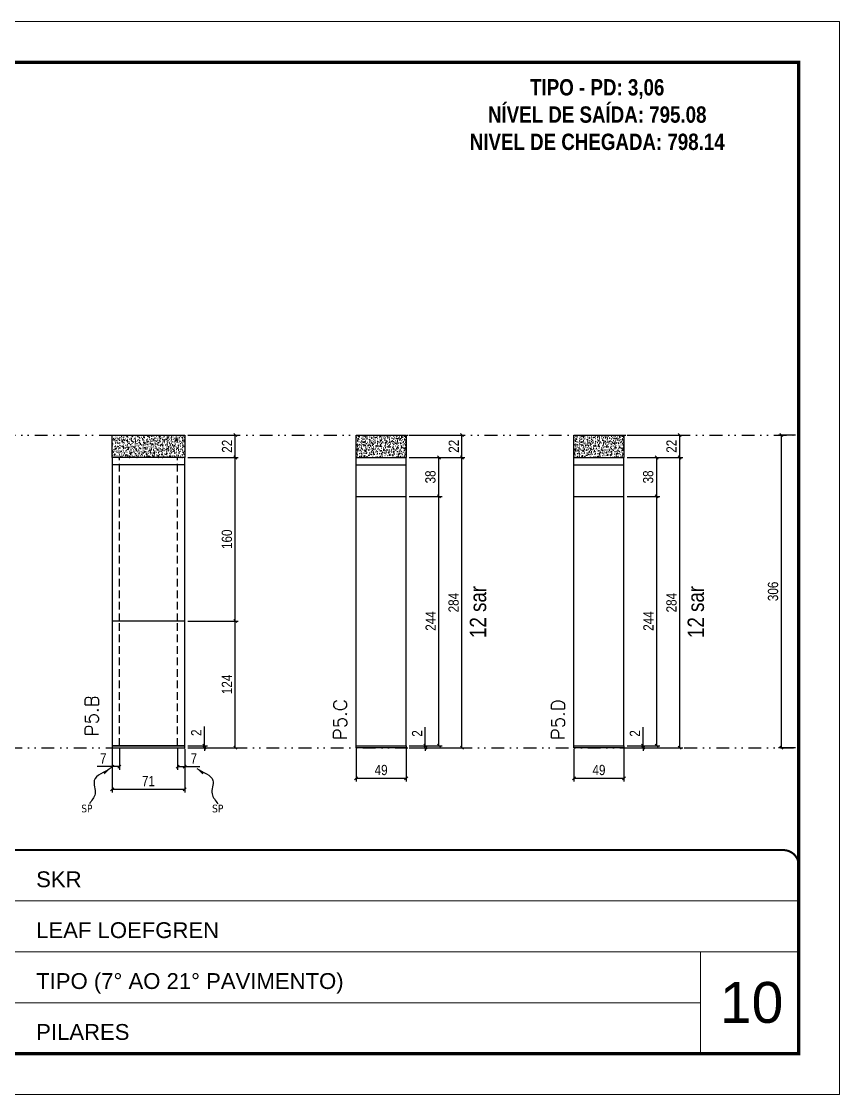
# Model space of a CAD drawing. Extents: x 14400 to 27878, y -21631 to 6985.
# Drawn here: x 16696 to 17497, y 3638 to 4688 of the extents above; entities that cross this region are included whole.
import ezdxf

# ---------------------------------------------------------------- set-up
doc = ezdxf.new("R2010")
doc.units = 0
for name, pattern in [('CONTINUO', [0]), ('DASHED', [0.75, 0.5, -0.25]), ('DIVIDE2', [0.625, 0.25, -0.125, 0, -0.125, 0, -0.125]), ('HIDDEN', [0.375, 0.25, -0.125])]:
    doc.linetypes.add(name, pattern=pattern)
for name, color, linetype, lineweight in [('CARIMBO', 255, 'Continuous', 9), ('Folhas', 255, 'Continuous', 9), ('SARRAFO DE PRESSAO', 251, 'DASHED', 9), ('Texto Seção', 7, 'Continuous', 15)]:
    doc.layers.add(name, color=color, linetype=linetype, lineweight=lineweight)
for name, color, linetype in [('COTA', 241, 'Continuous'), ('NOMENCLATURA', 7, 'Continuous'), ('Nível', 160, 'Continuous'), ('Painéis', 200, 'Continuous'), ('SARR_2.2x7', 40, 'Continuous'), ('Sarrafo de Pressão', 42, 'HIDDEN'), ('texto', 7, 'Continuous')]:
    doc.layers.add(name, color=color, linetype=linetype)
doc.styles.add('ARIAL', font='arial.ttf')
doc.styles.add('ARIAL_NARROW', font='ARIALN.TTF', dxfattribs={"height": 0.2})
doc.styles.add('COTA TECNICA', font='techl___.ttf', dxfattribs={"height": 10})
doc.styles.add('COTA TECNICA-50', font='techl___.ttf', dxfattribs={"height": 10})
doc.styles.add('REGUA-120', font='ROMANS.shx', dxfattribs={"height": 15})
doc.styles.add('ROMANC', font='techb___.ttf', dxfattribs={"height": 2.5})
doc.styles.get("Standard").update_dxf_attribs({"font": 'arial.ttf'})
doc.dimstyles.new('COTA PAINEL-50', dxfattribs={"dimtxt": 10, "dimasz": 3, "dimexe": 3, "dimexo": 3, "dimgap": 3, "dimtad": 1, "dimdec": 1, "dimzin": 12, "dimdsep": 46, "dimtxsty": 'COTA TECNICA-50', "dimblk1": 'OBLIQUE', "dimblk2": 'OBLIQUE', "dimsah": 1, "dimcen": 0.9, "dimclrd": 4, "dimclre": 4, "dimclrt": 240, "dimadec": 1, "dimazin": 3, "dimtfac": 1, "dimtdec": 1, "dimtmove": 0, "dimatfit": 3, "dimfxl": 1, "dimtolj": 1, "dimtzin": 12, "dimarcsym": 0})
doc.dimstyles.new('PAINEL', dxfattribs={"dimtxt": 10, "dimasz": 3, "dimexe": 3, "dimexo": 3, "dimgap": 3, "dimtad": 1, "dimdec": 1, "dimzin": 12, "dimdsep": 46, "dimtxsty": 'COTA TECNICA', "dimblk1": 'OBLIQUE', "dimblk2": 'OBLIQUE', "dimsah": 1, "dimcen": 0.9, "dimclrd": 4, "dimclre": 4, "dimclrt": 240, "dimadec": 1, "dimazin": 3, "dimtfac": 1, "dimtdec": 1, "dimtmove": 0, "dimatfit": 3, "dimfxl": 1, "dimtolj": 1, "dimtzin": 12, "dimarcsym": 0})
doc.dimstyles.get("Standard").update_dxf_attribs({"dimtxt": 0.18, "dimasz": 0.18, "dimexe": 0.18, "dimexo": 0.0625, "dimgap": 0.09, "dimtad": 0, "dimtih": 1, "dimtoh": 1, "dimdec": 4, "dimzin": 0, "dimdsep": 46, "dimtxsty": 'Standard', "dimcen": 0.09, "dimadec": 0, "dimazin": 0, "dimtfac": 1, "dimtdec": 4, "dimtofl": 0, "dimtmove": 0, "dimatfit": 3, "dimfxl": 1, "dimtolj": 1, "dimtzin": 0, "dimarcsym": 0})

# ---------------------------------------------------------------- blocks, each defined once
blk = doc.blocks.new('9999999999')
at = {"color": 30, "linetype": 'CONTINUO'}
for p, q in [((98564.6, 34379.6), (99584, 34379.6)), ((98564.6, 34329.8), (99488, 34329.8)), ((99584, 34329.8), (99488, 34329.8)), ((99488, 34329.8), (99488, 34230.2)), ((98564.6, 34280), (99488, 34280))]:
    blk.add_line(p, q, dxfattribs=at)
at = {"color": 30, "linetype": 'CONTINUO', "const_width": 2}
blk.add_lwpolyline([(99584, 34230.2), (99584, 34414.4, 0.414214), (99569, 34429.4), (98229, 34429.4, 0.414214), (98214, 34414.4), (98214, 34245.2, 0.414214), (98229, 34230.2), (99584, 34230.2)], format="xyb", dxfattribs=at)
at = {"layer": 'Folhas'}
blk.add_lwpolyline([(98139, 34190.2), (99624, 34190.2), (99624, 35240.2), (98139, 35240.2)], close=True, dxfattribs=at)
at = {"layer": 'Folhas', "color": 30, "const_width": 3}
blk.add_lwpolyline([(98214, 34230.2), (99584, 34230.2), (99584, 35200.2), (98214, 35200.2)], close=True, dxfattribs=at)
at = {"color": 7, "linetype": 'Continuous', "ltscale": 5, "style": 'ARIAL'}
for s, height, p in [('SKR', 15.48, (98837.7, 34393.1)), ('LEAF LOEFGREN', 15.483, (98837.7, 34343.3)), ('TIPO (7° AO 21° PAVIMENTO)', 15.483, (98837.7, 34293.5)), ('PILARES', 15.48, (98837.7, 34243.7))]:
    blk.add_text(s, height=height, dxfattribs=at).set_placement(p)
blk = doc.blocks.new('_Oblique')
at = {"color": 0, "linetype": 'ByBlock', "lineweight": -2}
blk.add_line((-0.5, -0.5), (0.5, 0.5), dxfattribs=at)
blk = doc.blocks.new('*D1008')
at = {"layer": 'COTA', "color": 4, "lineweight": -2, "transparency": 16777216}
for p, q in [((17454, 4282.9), (17437.1, 4282.9)), ((17440.1, 3976.9), (17440.1, 4282.9)), ((17454, 3976.9), (17437.1, 3976.9))]:
    blk.add_line(p, q, dxfattribs=at)
at = {"layer": 'Defpoints', "color": 0, "transparency": 16777216}
for p in [(17440.1, 4282.9), (17457, 4282.9), (17457, 3976.9)]:
    blk.add_point(p, dxfattribs=at)
at = {"layer": 'COTA', "color": 4, "lineweight": -2, "transparency": 16777216, "xscale": 3, "yscale": 3, "zscale": 3}
for p, rotation in [((17440.1, 4282.9), 90), ((17440.1, 3976.9), 270)]:
    blk.add_blockref('_Oblique', p, dxfattribs=dict(at, rotation=rotation))
at = {"layer": 'COTA', "color": 240, "transparency": 16777216, "insert": (17431.9, 4129.9), "char_height": 10, "attachment_point": 5, "rotation": 90, "style": 'COTA TECNICA'}
blk.add_mtext('\\A1;306', dxfattribs=at)
blk = doc.blocks.new('*D983')
at = {"layer": 'COTA', "color": 4, "lineweight": -2, "transparency": 16777216}
for p, q in [((16785.1, 3975.9), (16785.1, 3933.2)), ((16856.1, 3975.9), (16856.1, 3933.2)), ((16856.1, 3936.2), (16785.1, 3936.2))]:
    blk.add_line(p, q, dxfattribs=at)
at = {"layer": 'Defpoints', "color": 0, "transparency": 16777216}
for p in [(16785.1, 3978.9), (16856.1, 3978.9), (16785.1, 3936.2)]:
    blk.add_point(p, dxfattribs=at)
at = {"layer": 'COTA', "color": 4, "lineweight": -2, "transparency": 16777216, "xscale": 3, "yscale": 3, "zscale": 3, "rotation": 180}
blk.add_blockref('_Oblique', (16785.1, 3936.2), dxfattribs=at)
at = {"layer": 'COTA', "color": 4, "lineweight": -2, "transparency": 16777216, "xscale": 3, "yscale": 3, "zscale": 3}
blk.add_blockref('_Oblique', (16856.1, 3936.2), dxfattribs=at)
at = {"layer": 'COTA', "color": 240, "transparency": 16777216, "insert": (16820.6, 3944.3), "char_height": 10, "attachment_point": 5, "style": 'COTA TECNICA'}
blk.add_mtext('\\A1;71', dxfattribs=at)
blk = doc.blocks.new('*D984')
at = {"layer": 'COTA', "color": 4, "lineweight": -2, "transparency": 16777216}
for p, q in [((16849.1, 3975.9), (16849.1, 3955.4)), ((16856.1, 3973.9), (16856.1, 3955.4)), ((16849.1, 3958.4), (16856.1, 3958.4)), ((16856.1, 3958.4), (16870.8, 3958.4))]:
    blk.add_line(p, q, dxfattribs=at)
at = {"layer": 'Defpoints', "color": 0, "transparency": 16777216}
for p in [(16849.1, 3978.9), (16856.1, 3976.9), (16856.1, 3958.4)]:
    blk.add_point(p, dxfattribs=at)
at = {"layer": 'COTA', "color": 4, "lineweight": -2, "transparency": 16777216, "xscale": 3, "yscale": 3, "zscale": 3, "rotation": 180}
blk.add_blockref('_Oblique', (16849.1, 3958.4), dxfattribs=at)
at = {"layer": 'COTA', "color": 4, "lineweight": -2, "transparency": 16777216, "xscale": 3, "yscale": 3, "zscale": 3}
blk.add_blockref('_Oblique', (16856.1, 3958.4), dxfattribs=at)
at = {"layer": 'COTA', "color": 240, "transparency": 16777216, "insert": (16865, 3966.4), "char_height": 10, "attachment_point": 5, "style": 'COTA TECNICA-50'}
blk.add_mtext('\\A1;7', dxfattribs=at)
blk = doc.blocks.new('*D985')
at = {"layer": 'COTA', "color": 4, "lineweight": -2, "transparency": 16777216}
for p, q in [((16785.1, 3973.9), (16785.1, 3955.4)), ((16792.1, 3975.9), (16792.1, 3955.4)), ((16785.1, 3958.4), (16770.4, 3958.4)), ((16792.1, 3958.4), (16785.1, 3958.4))]:
    blk.add_line(p, q, dxfattribs=at)
at = {"layer": 'Defpoints', "color": 0, "transparency": 16777216}
for p in [(16785.1, 3976.9), (16792.1, 3978.9), (16785.1, 3958.4)]:
    blk.add_point(p, dxfattribs=at)
at = {"layer": 'COTA', "color": 4, "lineweight": -2, "transparency": 16777216, "xscale": 3, "yscale": 3, "zscale": 3, "rotation": 180}
blk.add_blockref('_Oblique', (16785.1, 3958.4), dxfattribs=at)
at = {"layer": 'COTA', "color": 4, "lineweight": -2, "transparency": 16777216, "xscale": 3, "yscale": 3, "zscale": 3}
blk.add_blockref('_Oblique', (16792.1, 3958.4), dxfattribs=at)
at = {"layer": 'COTA', "color": 240, "transparency": 16777216, "insert": (16776.3, 3966.4), "char_height": 10, "attachment_point": 5, "style": 'COTA TECNICA-50'}
blk.add_mtext('\\A1;7', dxfattribs=at)
blk = doc.blocks.new('*D1003')
at = {"layer": 'COTA', "color": 4, "linetype": 'ByBlock', "lineweight": -2, "transparency": 16777216}
for p, q in [((16859.1, 4100.9), (16908.5, 4100.9)), ((16905.5, 3976.9), (16905.5, 4100.9)), ((16859.1, 3976.9), (16908.5, 3976.9))]:
    blk.add_line(p, q, dxfattribs=at)
at = {"layer": 'Defpoints', "color": 0, "linetype": 'ByBlock', "transparency": 16777216}
for p in [(16856.1, 4100.9), (16905.5, 4100.9), (16856.1, 3976.9)]:
    blk.add_point(p, dxfattribs=at)
at = {"layer": 'COTA', "color": 4, "linetype": 'ByBlock', "lineweight": -2, "transparency": 16777216, "xscale": 3, "yscale": 3, "zscale": 3}
for p, rotation in [((16905.5, 4100.9), 90), ((16905.5, 3976.9), 270)]:
    blk.add_blockref('_Oblique', p, dxfattribs=dict(at, rotation=rotation))
at = {"layer": 'COTA', "color": 240, "linetype": 'ByBlock', "transparency": 16777216, "insert": (16897.4, 4038.9), "char_height": 10, "attachment_point": 5, "rotation": 90, "style": 'COTA TECNICA'}
blk.add_mtext('\\A1;124', dxfattribs=at)
blk = doc.blocks.new('*D986')
at = {"layer": 'COTA', "color": 4, "lineweight": -2, "transparency": 16777216}
for p, q in [((16875.4, 3978.9), (16875.4, 3997.7)), ((16859.1, 3978.9), (16878.4, 3978.9)), ((16859.1, 3976.9), (16878.4, 3976.9)), ((16875.4, 3976.9), (16875.4, 3978.9)), ((16875.4, 3976.9), (16875.4, 3973.9))]:
    blk.add_line(p, q, dxfattribs=at)
at = {"layer": 'Defpoints', "color": 0, "transparency": 16777216}
for p in [(16856.1, 3978.9), (16856.1, 3976.9), (16875.4, 3976.9)]:
    blk.add_point(p, dxfattribs=at)
at = {"layer": 'COTA', "color": 4, "lineweight": -2, "transparency": 16777216, "xscale": 3, "yscale": 3, "zscale": 3}
for p, rotation in [((16875.4, 3978.9), 270), ((16875.4, 3976.9), 90)]:
    blk.add_blockref('_Oblique', p, dxfattribs=dict(at, rotation=rotation))
at = {"layer": 'COTA', "color": 240, "transparency": 16777216, "insert": (16867.4, 3991.6), "char_height": 10, "attachment_point": 5, "rotation": 90, "style": 'COTA TECNICA-50'}
blk.add_mtext('\\A1;2', dxfattribs=at)
blk = doc.blocks.new('*D1004')
at = {"layer": 'COTA', "color": 4, "linetype": 'ByBlock', "lineweight": -2, "transparency": 16777216}
for p, q in [((16859.1, 4100.9), (16908.5, 4100.9)), ((16905.5, 3976.9), (16905.5, 4100.9)), ((16859.1, 3976.9), (16908.5, 3976.9))]:
    blk.add_line(p, q, dxfattribs=at)
at = {"layer": 'Defpoints', "color": 0, "linetype": 'ByBlock', "transparency": 16777216}
for p in [(16856.1, 4100.9), (16905.5, 4100.9), (16856.1, 3976.9)]:
    blk.add_point(p, dxfattribs=at)
at = {"layer": 'COTA', "color": 4, "linetype": 'ByBlock', "lineweight": -2, "transparency": 16777216, "xscale": 3, "yscale": 3, "zscale": 3}
for p, rotation in [((16905.5, 4100.9), 90), ((16905.5, 3976.9), 270)]:
    blk.add_blockref('_Oblique', p, dxfattribs=dict(at, rotation=rotation))
at = {"layer": 'COTA', "color": 240, "linetype": 'ByBlock', "transparency": 16777216, "insert": (16897.4, 4038.9), "char_height": 10, "attachment_point": 5, "rotation": 90, "style": 'COTA TECNICA'}
blk.add_mtext('\\A1;124', dxfattribs=at)
blk = doc.blocks.new('*D1005')
at = {"layer": 'COTA', "color": 4, "lineweight": -2, "transparency": 16777216}
for p, q in [((16859.1, 4282.9), (16908.5, 4282.9)), ((16905.5, 4260.9), (16905.5, 4282.9)), ((16859.1, 4260.9), (16908.5, 4260.9))]:
    blk.add_line(p, q, dxfattribs=at)
at = {"layer": 'Defpoints', "color": 0, "transparency": 16777216}
for p in [(16856.1, 4282.9), (16905.5, 4282.9), (16856.1, 4260.9)]:
    blk.add_point(p, dxfattribs=at)
at = {"layer": 'COTA', "color": 4, "lineweight": -2, "transparency": 16777216, "xscale": 3, "yscale": 3, "zscale": 3}
for p, rotation in [((16905.5, 4282.9), 90), ((16905.5, 4260.9), 270)]:
    blk.add_blockref('_Oblique', p, dxfattribs=dict(at, rotation=rotation))
at = {"layer": 'COTA', "color": 240, "transparency": 16777216, "insert": (16897.5, 4271.9), "char_height": 10, "attachment_point": 5, "rotation": 90, "style": 'COTA TECNICA'}
blk.add_mtext('\\A1;22', dxfattribs=at)
blk = doc.blocks.new('*D1006')
at = {"layer": 'COTA', "color": 4, "lineweight": -2, "transparency": 16777216}
for p, q in [((16859.1, 4260.9), (16908.5, 4260.9)), ((16905.5, 4100.9), (16905.5, 4260.9)), ((16859.1, 4100.9), (16908.5, 4100.9))]:
    blk.add_line(p, q, dxfattribs=at)
at = {"layer": 'Defpoints', "color": 0, "transparency": 16777216}
for p in [(16856.1, 4260.9), (16905.5, 4260.9), (16856.1, 4100.9)]:
    blk.add_point(p, dxfattribs=at)
at = {"layer": 'COTA', "color": 4, "lineweight": -2, "transparency": 16777216, "xscale": 3, "yscale": 3, "zscale": 3}
for p, rotation in [((16905.5, 4260.9), 90), ((16905.5, 4100.9), 270)]:
    blk.add_blockref('_Oblique', p, dxfattribs=dict(at, rotation=rotation))
at = {"layer": 'COTA', "color": 240, "transparency": 16777216, "insert": (16897.4, 4180.9), "char_height": 10, "attachment_point": 5, "rotation": 90, "style": 'COTA TECNICA'}
blk.add_mtext('\\A1;160', dxfattribs=at)
blk = doc.blocks.new('*D987')
at = {"layer": 'COTA', "color": 4, "lineweight": -2, "transparency": 16777216}
for p, q in [((17023.8, 3975.9), (17023.8, 3944)), ((17072.8, 3975.9), (17072.8, 3944)), ((17023.8, 3947), (17072.8, 3947))]:
    blk.add_line(p, q, dxfattribs=at)
at = {"layer": 'Defpoints', "color": 0, "transparency": 16777216}
for p in [(17023.8, 3978.9), (17072.8, 3978.9), (17072.8, 3947)]:
    blk.add_point(p, dxfattribs=at)
at = {"layer": 'COTA', "color": 4, "lineweight": -2, "transparency": 16777216, "xscale": 3, "yscale": 3, "zscale": 3, "rotation": 180}
blk.add_blockref('_Oblique', (17023.8, 3947), dxfattribs=at)
at = {"layer": 'COTA', "color": 4, "lineweight": -2, "transparency": 16777216, "xscale": 3, "yscale": 3, "zscale": 3}
blk.add_blockref('_Oblique', (17072.8, 3947), dxfattribs=at)
at = {"layer": 'COTA', "color": 240, "transparency": 16777216, "insert": (17048.3, 3955.1), "char_height": 10, "attachment_point": 5, "style": 'COTA TECNICA'}
blk.add_mtext('\\A1;49', dxfattribs=at)
blk = doc.blocks.new('*D988')
at = {"layer": 'COTA', "color": 4, "lineweight": -2, "transparency": 16777216}
for p, q in [((17091.5, 3978.9), (17091.5, 3997)), ((17075.8, 3978.9), (17094.5, 3978.9)), ((17075.8, 3976.9), (17094.5, 3976.9)), ((17091.5, 3976.9), (17091.5, 3978.9)), ((17091.5, 3976.9), (17091.5, 3973.9))]:
    blk.add_line(p, q, dxfattribs=at)
at = {"layer": 'Defpoints', "color": 0, "transparency": 16777216}
for p in [(17072.8, 3978.9), (17072.8, 3976.9), (17091.5, 3978.9)]:
    blk.add_point(p, dxfattribs=at)
at = {"layer": 'COTA', "color": 4, "lineweight": -2, "transparency": 16777216, "xscale": 3, "yscale": 3, "zscale": 3}
for p, rotation in [((17091.5, 3978.9), 270), ((17091.5, 3976.9), 90)]:
    blk.add_blockref('_Oblique', p, dxfattribs=dict(at, rotation=rotation))
at = {"layer": 'COTA', "color": 240, "transparency": 16777216, "insert": (17083.5, 3990.9), "char_height": 10, "attachment_point": 5, "rotation": 90, "style": 'COTA TECNICA-50'}
blk.add_mtext('\\A1;2', dxfattribs=at)
blk = doc.blocks.new('*D989')
at = {"layer": 'COTA', "color": 4, "lineweight": -2, "transparency": 16777216}
for p, q in [((17075.8, 4260.9), (17130.4, 4260.9)), ((17127.4, 3976.9), (17127.4, 4260.9)), ((17075.8, 3976.9), (17130.4, 3976.9))]:
    blk.add_line(p, q, dxfattribs=at)
at = {"layer": 'Defpoints', "color": 0, "transparency": 16777216}
for p in [(17072.8, 4260.9), (17127.4, 4260.9), (17072.8, 3976.9)]:
    blk.add_point(p, dxfattribs=at)
at = {"layer": 'COTA', "color": 4, "lineweight": -2, "transparency": 16777216, "xscale": 3, "yscale": 3, "zscale": 3}
for p, rotation in [((17127.4, 4260.9), 90), ((17127.4, 3976.9), 270)]:
    blk.add_blockref('_Oblique', p, dxfattribs=dict(at, rotation=rotation))
at = {"layer": 'COTA', "color": 240, "transparency": 16777216, "insert": (17119.3, 4118.9), "char_height": 10, "attachment_point": 5, "rotation": 90, "style": 'COTA TECNICA'}
blk.add_mtext('\\A1;284', dxfattribs=at)
blk = doc.blocks.new('*D1007')
at = {"layer": 'COTA', "color": 4, "lineweight": -2, "transparency": 16777216}
for p, q in [((17075.8, 4222.9), (17107.9, 4222.9)), ((17104.9, 3978.9), (17104.9, 4222.9)), ((17075.8, 3978.9), (17107.9, 3978.9))]:
    blk.add_line(p, q, dxfattribs=at)
at = {"layer": 'Defpoints', "color": 0, "transparency": 16777216}
for p in [(17072.8, 4222.9), (17104.9, 4222.9), (17072.8, 3978.9)]:
    blk.add_point(p, dxfattribs=at)
at = {"layer": 'COTA', "color": 4, "lineweight": -2, "transparency": 16777216, "xscale": 3, "yscale": 3, "zscale": 3}
for p, rotation in [((17104.9, 4222.9), 90), ((17104.9, 3978.9), 270)]:
    blk.add_blockref('_Oblique', p, dxfattribs=dict(at, rotation=rotation))
at = {"layer": 'COTA', "color": 240, "transparency": 16777216, "insert": (17096.8, 4100.9), "char_height": 10, "attachment_point": 5, "rotation": 90, "style": 'COTA TECNICA'}
blk.add_mtext('\\A1;244', dxfattribs=at)
blk = doc.blocks.new('*D1010')
at = {"layer": 'COTA', "color": 4, "lineweight": -2, "transparency": 16777216}
for p, q in [((17075.8, 4282.9), (17130.4, 4282.9)), ((17127.4, 4260.9), (17127.4, 4282.9)), ((17075.8, 4260.9), (17130.4, 4260.9))]:
    blk.add_line(p, q, dxfattribs=at)
at = {"layer": 'Defpoints', "color": 0, "transparency": 16777216}
for p in [(17072.8, 4282.9), (17127.4, 4282.9), (17072.8, 4260.9)]:
    blk.add_point(p, dxfattribs=at)
at = {"layer": 'COTA', "color": 4, "lineweight": -2, "transparency": 16777216, "xscale": 3, "yscale": 3, "zscale": 3}
for p, rotation in [((17127.4, 4282.9), 90), ((17127.4, 4260.9), 270)]:
    blk.add_blockref('_Oblique', p, dxfattribs=dict(at, rotation=rotation))
at = {"layer": 'COTA', "color": 240, "transparency": 16777216, "insert": (17119.4, 4271.9), "char_height": 10, "attachment_point": 5, "rotation": 90, "style": 'COTA TECNICA'}
blk.add_mtext('\\A1;22', dxfattribs=at)
blk = doc.blocks.new('*D2344')
at = {"layer": 'COTA', "color": 4, "lineweight": -2, "transparency": 16777216}
for p, q in [((17075.8, 4260.9), (17107.9, 4260.9)), ((17104.9, 4222.9), (17104.9, 4260.9)), ((17075.8, 4222.9), (17107.9, 4222.9))]:
    blk.add_line(p, q, dxfattribs=at)
at = {"layer": 'Defpoints', "color": 0, "transparency": 16777216}
for p in [(17072.8, 4260.9), (17104.9, 4260.9), (17072.8, 4222.9)]:
    blk.add_point(p, dxfattribs=at)
at = {"layer": 'COTA', "color": 4, "lineweight": -2, "transparency": 16777216, "xscale": 3, "yscale": 3, "zscale": 3}
for p, rotation in [((17104.9, 4260.9), 90), ((17104.9, 4222.9), 270)]:
    blk.add_blockref('_Oblique', p, dxfattribs=dict(at, rotation=rotation))
at = {"layer": 'COTA', "color": 240, "transparency": 16777216, "insert": (17096.6, 4241.9), "char_height": 10, "attachment_point": 5, "rotation": 90, "style": 'COTA TECNICA'}
blk.add_mtext('\\A1;38', dxfattribs=at)
blk = doc.blocks.new('*D2345')
at = {"layer": 'COTA', "color": 4, "lineweight": -2, "transparency": 16777216}
for p, q in [((17237, 3975.9), (17237, 3944)), ((17286, 3975.9), (17286, 3944)), ((17237, 3947), (17286, 3947))]:
    blk.add_line(p, q, dxfattribs=at)
at = {"layer": 'Defpoints', "color": 0, "transparency": 16777216}
for p in [(17237, 3978.9), (17286, 3978.9), (17286, 3947)]:
    blk.add_point(p, dxfattribs=at)
at = {"layer": 'COTA', "color": 4, "lineweight": -2, "transparency": 16777216, "xscale": 3, "yscale": 3, "zscale": 3, "rotation": 180}
blk.add_blockref('_Oblique', (17237, 3947), dxfattribs=at)
at = {"layer": 'COTA', "color": 4, "lineweight": -2, "transparency": 16777216, "xscale": 3, "yscale": 3, "zscale": 3}
blk.add_blockref('_Oblique', (17286, 3947), dxfattribs=at)
at = {"layer": 'COTA', "color": 240, "transparency": 16777216, "insert": (17261.5, 3955.1), "char_height": 10, "attachment_point": 5, "style": 'COTA TECNICA'}
blk.add_mtext('\\A1;49', dxfattribs=at)
blk = doc.blocks.new('*D2346')
at = {"layer": 'COTA', "color": 4, "lineweight": -2, "transparency": 16777216}
for p, q in [((17304.7, 3978.9), (17304.7, 3997)), ((17289, 3978.9), (17307.7, 3978.9)), ((17289, 3976.9), (17307.7, 3976.9)), ((17304.7, 3976.9), (17304.7, 3978.9)), ((17304.7, 3976.9), (17304.7, 3973.9))]:
    blk.add_line(p, q, dxfattribs=at)
at = {"layer": 'Defpoints', "color": 0, "transparency": 16777216}
for p in [(17286, 3978.9), (17286, 3976.9), (17304.7, 3978.9)]:
    blk.add_point(p, dxfattribs=at)
at = {"layer": 'COTA', "color": 4, "lineweight": -2, "transparency": 16777216, "xscale": 3, "yscale": 3, "zscale": 3}
for p, rotation in [((17304.7, 3978.9), 270), ((17304.7, 3976.9), 90)]:
    blk.add_blockref('_Oblique', p, dxfattribs=dict(at, rotation=rotation))
at = {"layer": 'COTA', "color": 240, "transparency": 16777216, "insert": (17296.7, 3990.9), "char_height": 10, "attachment_point": 5, "rotation": 90, "style": 'COTA TECNICA-50'}
blk.add_mtext('\\A1;2', dxfattribs=at)
blk = doc.blocks.new('*D2347')
at = {"layer": 'COTA', "color": 4, "lineweight": -2, "transparency": 16777216}
for p, q in [((17289, 4260.9), (17343.5, 4260.9)), ((17340.5, 3976.9), (17340.5, 4260.9)), ((17289, 3976.9), (17343.5, 3976.9))]:
    blk.add_line(p, q, dxfattribs=at)
at = {"layer": 'Defpoints', "color": 0, "transparency": 16777216}
for p in [(17286, 4260.9), (17340.5, 4260.9), (17286, 3976.9)]:
    blk.add_point(p, dxfattribs=at)
at = {"layer": 'COTA', "color": 4, "lineweight": -2, "transparency": 16777216, "xscale": 3, "yscale": 3, "zscale": 3}
for p, rotation in [((17340.5, 4260.9), 90), ((17340.5, 3976.9), 270)]:
    blk.add_blockref('_Oblique', p, dxfattribs=dict(at, rotation=rotation))
at = {"layer": 'COTA', "color": 240, "transparency": 16777216, "insert": (17332.5, 4118.9), "char_height": 10, "attachment_point": 5, "rotation": 90, "style": 'COTA TECNICA'}
blk.add_mtext('\\A1;284', dxfattribs=at)
blk = doc.blocks.new('*D2348')
at = {"layer": 'COTA', "color": 4, "lineweight": -2, "transparency": 16777216}
for p, q in [((17289, 4222.9), (17321, 4222.9)), ((17318, 3978.9), (17318, 4222.9)), ((17289, 3978.9), (17321, 3978.9))]:
    blk.add_line(p, q, dxfattribs=at)
at = {"layer": 'Defpoints', "color": 0, "transparency": 16777216}
for p in [(17286, 4222.9), (17318, 4222.9), (17286, 3978.9)]:
    blk.add_point(p, dxfattribs=at)
at = {"layer": 'COTA', "color": 4, "lineweight": -2, "transparency": 16777216, "xscale": 3, "yscale": 3, "zscale": 3}
for p, rotation in [((17318, 4222.9), 90), ((17318, 3978.9), 270)]:
    blk.add_blockref('_Oblique', p, dxfattribs=dict(at, rotation=rotation))
at = {"layer": 'COTA', "color": 240, "transparency": 16777216, "insert": (17309.9, 4100.9), "char_height": 10, "attachment_point": 5, "rotation": 90, "style": 'COTA TECNICA'}
blk.add_mtext('\\A1;244', dxfattribs=at)
blk = doc.blocks.new('*D2349')
at = {"layer": 'COTA', "color": 4, "lineweight": -2, "transparency": 16777216}
for p, q in [((17289, 4282.9), (17343.5, 4282.9)), ((17340.5, 4260.9), (17340.5, 4282.9)), ((17289, 4260.9), (17343.5, 4260.9))]:
    blk.add_line(p, q, dxfattribs=at)
at = {"layer": 'Defpoints', "color": 0, "transparency": 16777216}
for p in [(17286, 4282.9), (17340.5, 4282.9), (17286, 4260.9)]:
    blk.add_point(p, dxfattribs=at)
at = {"layer": 'COTA', "color": 4, "lineweight": -2, "transparency": 16777216, "xscale": 3, "yscale": 3, "zscale": 3}
for p, rotation in [((17340.5, 4282.9), 90), ((17340.5, 4260.9), 270)]:
    blk.add_blockref('_Oblique', p, dxfattribs=dict(at, rotation=rotation))
at = {"layer": 'COTA', "color": 240, "transparency": 16777216, "insert": (17332.5, 4271.9), "char_height": 10, "attachment_point": 5, "rotation": 90, "style": 'COTA TECNICA'}
blk.add_mtext('\\A1;22', dxfattribs=at)
blk = doc.blocks.new('*D2350')
at = {"layer": 'COTA', "color": 4, "lineweight": -2, "transparency": 16777216}
for p, q in [((17289, 4260.9), (17321, 4260.9)), ((17318, 4222.9), (17318, 4260.9)), ((17289, 4222.9), (17321, 4222.9))]:
    blk.add_line(p, q, dxfattribs=at)
at = {"layer": 'Defpoints', "color": 0, "transparency": 16777216}
for p in [(17286, 4260.9), (17318, 4260.9), (17286, 4222.9)]:
    blk.add_point(p, dxfattribs=at)
at = {"layer": 'COTA', "color": 4, "lineweight": -2, "transparency": 16777216, "xscale": 3, "yscale": 3, "zscale": 3}
for p, rotation in [((17318, 4260.9), 90), ((17318, 4222.9), 270)]:
    blk.add_blockref('_Oblique', p, dxfattribs=dict(at, rotation=rotation))
at = {"layer": 'COTA', "color": 240, "transparency": 16777216, "insert": (17309.7, 4241.9), "char_height": 10, "attachment_point": 5, "rotation": 90, "style": 'COTA TECNICA'}
blk.add_mtext('\\A1;38', dxfattribs=at)

msp = doc.modelspace()

# ---------------------------------------------------------------- hatches: boundary and pattern name
at = {"layer": 'COTA'}
h = msp.add_hatch(dxfattribs=at)
h.set_pattern_fill('AR-CONC', color=256, scale=0.03)
h.paths.add_polyline_path([(16856.116, 4282.86), (16785.116, 4282.86), (16785.116, 4260.86), (16856.116, 4260.86)])
h = msp.add_hatch(dxfattribs=at)
h.set_pattern_fill('AR-CONC', color=256, scale=0.03)
h.paths.add_polyline_path([(17072.846, 4282.86), (17023.846, 4282.86), (17023.846, 4260.86), (17072.846, 4260.86)])
h = msp.add_hatch(dxfattribs=at)
h.set_pattern_fill('AR-CONC', color=256, scale=0.03)
h.set_pattern_definition([(50, (213.1376, 0), (5.4655401, -0.4781726), [0.5715, -6.2865]), (355, (213.1376, 0), (-1.0573026, 5.7317054), [0.4572, -5.0292175]), (100.451445, (213.593, -0.04), (4.4082374, 5.2535326), [0.4857003, -5.3427073]), (46.1842, (213.1376, 1.524), (8.1323712, -1.2612698), [0.85725, -9.42975]), (96.63556, (213.815, 1.419), (7.122124, 7.4227837), [0.7285507, -8.0140682]), (351.18415, (213.138, 1.524), (7.122124, 7.4227837), [0.685799, -7.543792]), (21, (213.8996, 1.143), (4.5484317, -3.067956), [0.5715, -6.2865]), (326, (213.8996, 1.143), (1.8540609, 5.525639), [0.4572, -5.0292]), (71.451445, (214.2786, 0.8873), (6.4024926, 2.457683), [0.4857003, -5.3426981]), (37.5, (213.1376, 0), (0.0926581, 2.53665117), [0, -4.96824, 0, -5.1054, 0, -5.04825]), (7.5, (213.1376, 0), (2.00458988, 3.00541724), [0, -2.91084, 0, -4.85394, 0, -1.92405]), (327.5, (211.4383, 0), (4.06771786, -0.17186232), [0, -1.905, 0, -5.9436, 0, -7.8867]), (317.5, (210.6763, 0), (4.44387544, 0.7627947), [0, -2.4765, 0, -3.94716, 0, -5.6007])])
h.paths.add_polyline_path([(17285.983, 4282.86), (17236.983, 4282.86), (17236.983, 4260.86), (17285.983, 4260.86)])

# ---------------------------------------------------------------- linework, layer by layer
for p, q in [((16785.116, 4260.86), (16785.116, 4282.86)), ((16785.116, 4282.86), (16856.116, 4282.86)), ((16856.116, 4282.86), (16856.116, 4260.86)), ((17023.846, 4260.86), (17023.846, 4282.86)), ((17023.846, 4282.86), (17072.846, 4282.86)), ((17072.846, 4282.86), (17072.846, 4260.86)), ((17236.983, 4260.86), (17236.983, 4282.86)), ((17236.983, 4282.86), (17285.983, 4282.86)), ((17285.983, 4282.86), (17285.983, 4260.86))]:
    msp.add_line(p, q, dxfattribs=at)
at = {"layer": 'Nível', "color": 4, "linetype": 'DIVIDE2', "ltscale": 50}
for p, q in [((16457.708, 4282.86), (17456.967, 4282.86)), ((16086.967, 3976.86), (17456.967, 3976.86))]:
    msp.add_line(p, q, dxfattribs=at)
at = {"layer": 'Painéis'}
for p, q in [((16785.116, 4260.86), (16785.116, 3978.86)), ((16856.116, 4260.86), (16785.116, 4260.86)), ((16856.116, 3978.86), (16856.116, 4260.86)), ((17023.846, 3978.86), (17023.846, 4260.86)), ((17023.846, 4260.86), (17072.846, 4260.86)), ((17072.846, 3978.86), (17072.846, 4260.86)), ((17236.983, 3978.86), (17236.983, 4260.86)), ((17236.983, 4260.86), (17285.983, 4260.86)), ((17285.983, 3978.86), (17285.983, 4260.86)), ((17023.846, 4222.86), (17072.846, 4222.86)), ((17236.983, 4222.86), (17285.983, 4222.86)), ((16856.116, 4100.86), (16785.116, 4100.86)), ((16785.116, 3978.86), (16856.116, 3978.86)), ((17023.846, 3978.86), (17072.846, 3978.86)), ((17023.846, 3978.86), (17072.846, 3978.86)), ((17023.846, 3976.86), (17023.846, 3978.86)), ((17072.846, 3976.86), (17023.846, 3976.86)), ((17072.846, 3978.86), (17072.846, 3976.86)), ((17236.983, 3978.86), (17285.983, 3978.86)), ((17236.983, 3978.86), (17285.983, 3978.86)), ((17236.983, 3976.86), (17236.983, 3978.86)), ((17285.983, 3976.86), (17236.983, 3976.86)), ((17285.983, 3978.86), (17285.983, 3976.86))]:
    msp.add_line(p, q, dxfattribs=at)
msp.add_lwpolyline([(16856.116, 3978.86), (16785.116, 3978.86), (16785.116, 3976.86), (16856.116, 3976.86)], close=True, dxfattribs=at)
at = {"layer": 'SARR_2.2x7'}
for p, q in [((16856.116, 4253.86), (16785.116, 4253.86)), ((17023.846, 4253.86), (17072.846, 4253.86)), ((17236.983, 4253.86), (17285.983, 4253.86))]:
    msp.add_line(p, q, dxfattribs=at)
at = {"layer": 'Sarrafo de Pressão', "ltscale": 30}
for p, q in [((16792.116, 4100.86), (16792.116, 4260.86)), ((16849.116, 4100.86), (16849.116, 4260.86)), ((16792.116, 3978.86), (16792.116, 4100.86)), ((16849.116, 3978.86), (16849.116, 4100.86))]:
    msp.add_line(p, q, dxfattribs=at)

# ---------------------------------------------------------------- block references
at = {"layer": 'SARRAFO DE PRESSAO', "color": 6, "linetype": 'ByBlock'}
msp.add_blockref('9999999999', (-82127.011, -30552.628), dxfattribs=at)

# ---------------------------------------------------------------- texts
at = {"layer": 'CARIMBO', "style": 'ARIAL'}
msp.add_text('10', height=40, dxfattribs=at).set_placement((17379.828, 3707.721))
at = {"layer": 'NOMENCLATURA', "style": 'ARIAL_NARROW'}
for p in [(17151.127, 4084.305), (17364.265, 4084.305)]:
    msp.add_text('12 sar', height=16, rotation=90, dxfattribs=at).set_placement(p)
at = {"layer": 'NOMENCLATURA', "color": 2, "insert": (17259.806, 4631.162), "char_height": 16, "attachment_point": 2, "style": 'ROMANC'}
msp.add_mtext_dynamic_manual_height_columns('TIPO - PD: 3,06\\PNÍVEL DE SAÍDA: 795.08\\PNIVEL DE CHEGADA: 798.14', width=432.35115, gutter_width=1, heights=[0], dxfattribs=at)
at = {"layer": 'texto', "color": 0, "char_height": 7.5, "attachment_point": 5}
for insert in [(16760.339, 3917.369), (16888.364, 3917.369)]:
    msp.add_mtext('{\\fTahoma|b0|i0|c0|p34;\\C4;SP}', dxfattribs=dict(at, insert=insert))
at = {"layer": 'Texto Seção', "char_height": 13, "width": 285.32988, "attachment_point": 7, "rotation": 90, "style": 'REGUA-120'}
for s, insert in [('P5.B', (16771.646, 3988.112)), ('P5.C', (17014.805, 3984.272)), ('P5.D', (17227.942, 3984.272))]:
    msp.add_mtext(s, dxfattribs=dict(at, insert=insert))

# ---------------------------------------------------------------- dimensions: what is measured, and where the dimension line sits
at = {"layer": 'COTA'}
for base, p1, p2, angle, dimstyle, picture, middle in [((16905.484, 4282.86), (16856.116, 4260.86), (16856.116, 4282.86), 90, 'PAINEL', '*D1005', (16897.484, 4271.86)), ((17127.412, 4282.86), (17072.846, 4260.86), (17072.846, 4282.86), 90, 'PAINEL', '*D1010', (17119.412, 4271.86)), ((17340.55, 4282.86), (17285.983, 4260.86), (17285.983, 4282.86), 90, 'PAINEL', '*D2349', (17332.55, 4271.86)), ((17440.132, 4282.86), (17456.967, 3976.86), (17456.967, 4282.86), 90, 'PAINEL', '*D1008', (17431.913, 4129.86)), ((16905.484, 4260.86), (16856.116, 4100.86), (16856.116, 4260.86), 90, 'PAINEL', '*D1006', (16897.381, 4180.86)), ((17104.851, 4260.86), (17072.846, 4222.86), (17072.846, 4260.86), 90, 'PAINEL', '*D2344', (17096.61, 4241.86)), ((17317.989, 4260.86), (17285.983, 4222.86), (17285.983, 4260.86), 90, 'PAINEL', '*D2350', (17309.748, 4241.86)), ((17104.851, 4222.86), (17072.846, 3978.86), (17072.846, 4222.86), 90, 'PAINEL', '*D1007', (17096.778, 4100.86)), ((17317.989, 4222.86), (17285.983, 3978.86), (17285.983, 4222.86), 90, 'PAINEL', '*D2348', (17309.916, 4100.86)), ((16785.116, 3958.35), (16792.116, 3978.86), (16785.116, 3976.86), 180, 'COTA PAINEL-50', '*D985', (16776.251, 3966.423))]:
    dim = msp.add_linear_dim(base=base, p1=p1, p2=p2, angle=angle, dimstyle=dimstyle, dxfattribs=at)
    dim.commit()
    dim.dimension.update_dxf_attribs({"geometry": picture, "text_midpoint": middle})
for base, p1, p2, angle, picture, middle in [((17127.412, 4260.86), (17072.846, 3976.86), (17072.846, 4260.86), 90, '*D989', (17119.317, 4118.86)), ((17340.55, 4260.86), (17285.983, 3976.86), (17285.983, 4260.86), 90, '*D2347', (17332.455, 4118.86)), ((16785.116, 3936.182), (16856.116, 3978.86), (16785.116, 3978.86), 180, '*D983', (16820.616, 3944.255))]:
    dim = msp.add_linear_dim(base=base, p1=p1, p2=p2, angle=angle, dimstyle='PAINEL', override={"dimarcsym": 2}, dxfattribs=at)
    dim.commit()
    dim.dimension.update_dxf_attribs({"geometry": picture, "text_midpoint": middle})
at = {"layer": 'COTA', "linetype": 'ByBlock'}
for picture in ['*D1003', '*D1004']:
    dim = msp.add_aligned_dim(p1=(16856.116, 3976.86), p2=(16856.116, 4100.86), distance=-49.367, dimstyle='PAINEL', dxfattribs=at)
    dim.commit()
    dim.dimension.update_dxf_attribs({"geometry": picture, "text_midpoint": (16897.411, 4038.86)})
at = {"layer": 'COTA'}
for base, p1, p2, picture, middle in [((16875.374, 3976.86), (16856.116, 3978.86), (16856.116, 3976.86), '*D986', (16875.374, 3991.607)), ((17091.547, 3978.86), (17072.846, 3976.86), (17072.846, 3978.86), '*D988', (17091.547, 3990.916)), ((17304.685, 3978.86), (17285.983, 3976.86), (17285.983, 3978.86), '*D2346', (17304.685, 3990.916))]:
    dim = msp.add_linear_dim(base=base, p1=p1, p2=p2, angle=90, dimstyle='COTA PAINEL-50', dxfattribs=at)
    dim.commit()
    dim.dimension.update_dxf_attribs({"geometry": picture, "text_midpoint": middle, "dimtype": 160})
dim = msp.add_linear_dim(base=(16856.116, 3958.35), p1=(16849.116, 3978.86), p2=(16856.116, 3976.86), dimstyle='COTA PAINEL-50', dxfattribs=at)
dim.commit()
dim.dimension.update_dxf_attribs({"geometry": '*D984', "text_midpoint": (16864.982, 3966.423)})
for base, p1, p2, picture, middle in [((17072.846, 3946.966), (17023.846, 3978.86), (17072.846, 3978.86), '*D987', (17048.346, 3955.068)), ((17285.983, 3946.966), (17236.983, 3978.86), (17285.983, 3978.86), '*D2345', (17261.483, 3955.068))]:
    dim = msp.add_linear_dim(base=base, p1=p1, p2=p2, dimstyle='PAINEL', override={"dimarcsym": 2}, dxfattribs=at)
    dim.commit()
    dim.dimension.update_dxf_attribs({"geometry": picture, "text_midpoint": middle})

# ---------------------------------------------------------------- leaders
at = {"layer": 'COTA', "path_type": 1}
for points in [[(16783.287, 3956.68), (16767.502, 3944.844), (16768.427, 3931.838), (16762.875, 3922.056)], [(16867.945, 3956.68), (16883.73, 3944.844), (16882.805, 3931.838), (16888.358, 3922.056)]]:
    msp.add_leader(points, dimstyle='Standard', override={"dimasz": 8}, dxfattribs=at)

doc.saveas('drawing.dxf')
